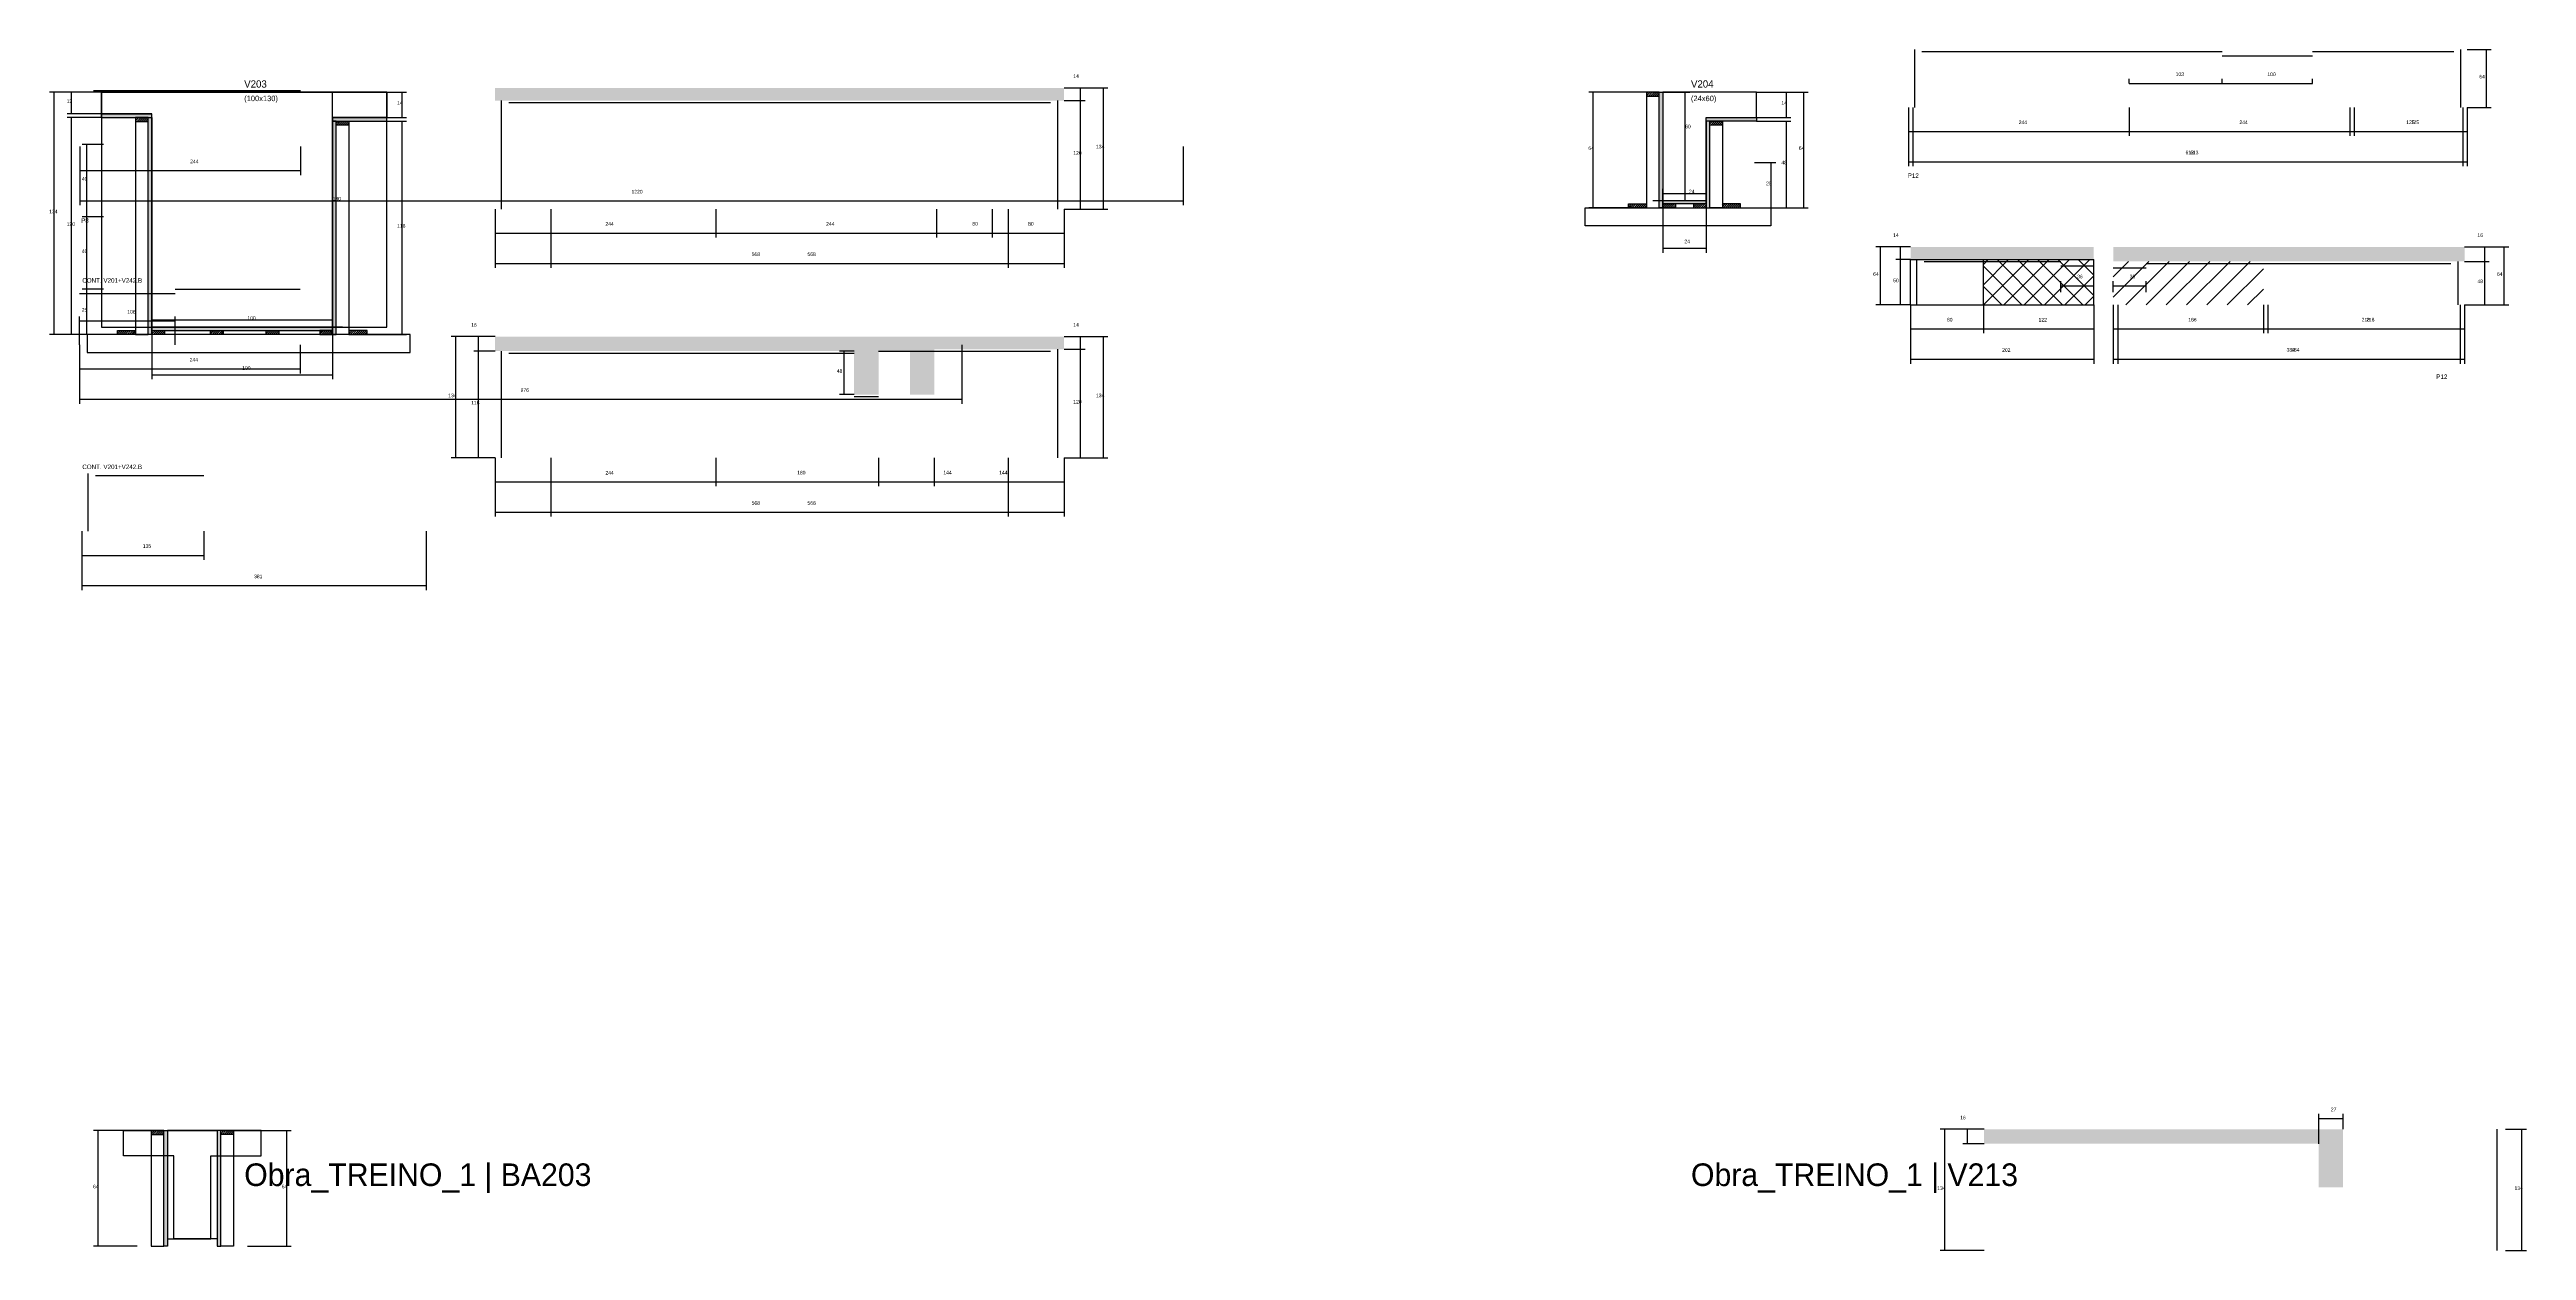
# Model space of a CAD drawing. Header units: metres. Extents: x -65046 to 21926, y -45195 to 1016.
# Drawn here: x 10985 to 13724, y -12281 to -10953 of the extents above; entities that cross this region are included whole.
import ezdxf

# ---------------------------------------------------------------- set-up
doc = ezdxf.new("R2010")
doc.units = ezdxf.units.M
for name, color, linetype in [('CONCRETO', 251, 'Continuous'), ('COTA', 241, 'Continuous'), ('Hachura', 253, 'Continuous'), ('LABEL_ID', 3, 'Continuous'), ('Madeira', 126, 'Continuous'), ('NOMENCLATURA', 7, 'Continuous'), ('Painéis', 200, 'Continuous'), ('REAPROVEITAMENTO', 251, 'Continuous'), ('SARR_2.2x7', 40, 'Continuous'), ('Texto Seção', 7, 'Continuous')]:
    doc.layers.add(name, color=color, linetype=linetype)

msp = doc.modelspace()

# ---------------------------------------------------------------- hatches: boundary and pattern name
at = {"layer": 'COTA'}
h = msp.add_hatch(dxfattribs=at)
h.set_pattern_fill('AR-CONC', scale=0.03)
h.paths.add_polyline_path([(12045, -10995.3), (12045, -11009.3), (12045, -11009.3), (11477.5, -11009.3), (11477.5, -11009.3), (11477.5, -10995.3), (11477.5, -10995.3), (12045, -10995.3)])
h = msp.add_hatch(dxfattribs=at)
h.set_pattern_fill('AR-CONC', scale=0.03)
h.paths.add_polyline_path([(12106.7, -10995.3), (12106.7, -11009.3), (12106.7, -11009.3), (11539.2, -11009.3), (11539.2, -11009.3), (11539.2, -10995.3), (11539.2, -10995.3), (12106.7, -10995.3)])
h = msp.add_hatch(dxfattribs=at)
h.set_pattern_fill('AR-CONC', scale=0.03)
h.paths.add_polyline_path([(13042.9, -11185.3), (13042.9, -11171.3), (13042.9, -11171.3), (13245.4, -11171.3), (13245.4, -11171.3), (13245.4, -11185.3), (13245.4, -11185.3), (13042.9, -11185.3)])
h = msp.add_hatch(dxfattribs=at)
h.set_pattern_fill('AR-CONC', scale=0.03)
h.paths.add_polyline_path([(13267, -11171.3), (13650.5, -11171.3), (13650.5, -11171.3), (13650.5, -11187.3), (13650.5, -11187.3), (13267, -11187.3), (13267, -11187.3), (13267, -11171.3)])
h = msp.add_hatch(dxfattribs=at)
h.set_pattern_fill('AR-CONC', scale=0.03)
h.paths.add_polyline_path([(13272, -11171.3), (13655.5, -11171.3), (13655.5, -11171.3), (13655.5, -11187.3), (13655.5, -11187.3), (13272, -11187.3), (13272, -11187.3), (13272, -11171.3)])
h = msp.add_hatch(dxfattribs=at)
h.set_pattern_fill('AR-CONC', scale=0.03)
h.paths.add_polyline_path([(11901.5, -11334.5), (11901.5, -11284.5), (11901.5, -11284.5), (12045, -11284.5), (12045, -11284.5), (12045, -11270.5), (12045, -11270.5), (11477.5, -11270.5), (11477.5, -11270.5), (11477.5, -11286.5), (11477.5, -11286.5), (11874.5, -11286.5), (11874.5, -11286.5), (11874.5, -11334.5), (11874.5, -11334.5), (11901.5, -11334.5)])
h = msp.add_hatch(dxfattribs=at)
h.set_pattern_fill('AR-CONC', scale=0.03)
h.paths.add_polyline_path([(11963.2, -11334.5), (11963.2, -11284.5), (11963.2, -11284.5), (12106.7, -11284.5), (12106.7, -11284.5), (12106.7, -11270.5), (12106.7, -11270.5), (11539.2, -11270.5), (11539.2, -11270.5), (11539.2, -11286.5), (11539.2, -11286.5), (11936.2, -11286.5), (11936.2, -11286.5), (11936.2, -11334.5), (11936.2, -11334.5), (11963.2, -11334.5)])
h = msp.add_hatch(dxfattribs=at)
h.set_pattern_fill('AR-CONC', scale=0.03)
h.paths.add_polyline_path([(13521.2, -12211.3), (13521.2, -12147.3), (13521.2, -12147.3), (13124.2, -12147.3), (13124.2, -12147.3), (13124.2, -12163.3), (13124.2, -12163.3), (13494.2, -12163.3), (13494.2, -12163.3), (13494.2, -12211.3), (13494.2, -12211.3), (13521.2, -12211.3)])
at = {"layer": 'Hachura'}
h = msp.add_hatch(dxfattribs=at)
h.set_pattern_fill('ANSI31', scale=0.5)
h.paths.add_polyline_path([(12764.8, -11004.4), (12764.8, -11000), (12764.8, -11000), (12750.8, -11000), (12750.8, -11000), (12750.8, -11004.4), (12750.8, -11004.4), (12764.8, -11004.4)])
h = msp.add_hatch(color=8, dxfattribs=at)
h.dxf.hatch_style = 1
h.paths.add_polyline_path([(12764.8, -11000), (12768.8, -11000), (12768.8, -11000), (12768.8, -11128), (12768.8, -11128), (12764.8, -11128), (12764.8, -11128), (12764.8, -11000)])
h = msp.add_hatch(color=8, dxfattribs=at)
h.dxf.hatch_style = 1
h.paths.add_polyline_path([(11097.8, -11028), (11097.8, -11024), (11097.8, -11024), (11042.2, -11024), (11042.2, -11024), (11042.2, -11028), (11042.2, -11028), (11097.8, -11028)])
h = msp.add_hatch(dxfattribs=at)
h.set_pattern_fill('ANSI31', scale=0.5)
h.paths.add_polyline_path([(11093.8, -11032.4), (11093.8, -11028), (11093.8, -11028), (11079.8, -11028), (11079.8, -11028), (11079.8, -11032.4), (11079.8, -11032.4), (11093.8, -11032.4)])
h = msp.add_hatch(color=8, dxfattribs=at)
h.dxf.hatch_style = 1
h.paths.add_polyline_path([(11093.8, -11028), (11097.8, -11028), (11097.8, -11028), (11097.8, -11268), (11097.8, -11268), (11093.8, -11268), (11093.8, -11268), (11093.8, -11028)])
h = msp.add_hatch(color=8, dxfattribs=at)
h.dxf.hatch_style = 1
h.paths.add_polyline_path([(11357.8, -11032), (11357.8, -11028), (11357.8, -11028), (11297.8, -11028), (11297.8, -11028), (11297.8, -11032), (11297.8, -11032), (11357.8, -11032)])
h = msp.add_hatch(color=8, dxfattribs=at)
h.dxf.hatch_style = 1
h.paths.add_polyline_path([(11301.8, -11032), (11297.8, -11032), (11297.8, -11032), (11297.8, -11268), (11297.8, -11268), (11301.8, -11268), (11301.8, -11268), (11301.8, -11032)])
h = msp.add_hatch(dxfattribs=at)
h.set_pattern_fill('ANSI31', scale=0.5)
h.paths.add_polyline_path([(11301.8, -11036.4), (11301.8, -11032), (11301.8, -11032), (11315.8, -11032), (11315.8, -11032), (11315.8, -11036.4), (11315.8, -11036.4), (11301.8, -11036.4)])
h = msp.add_hatch(color=8, dxfattribs=at)
h.dxf.hatch_style = 1
h.paths.add_polyline_path([(12820.8, -11028), (12816.8, -11028), (12816.8, -11028), (12816.8, -11128), (12816.8, -11128), (12820.8, -11128), (12820.8, -11128), (12820.8, -11028)])
h = msp.add_hatch(color=8, dxfattribs=at)
h.dxf.hatch_style = 1
h.paths.add_polyline_path([(12816.8, -11032), (12816.8, -11028), (12816.8, -11028), (12872.4, -11028), (12872.4, -11028), (12872.4, -11032), (12872.4, -11032), (12816.8, -11032)])
h = msp.add_hatch(dxfattribs=at)
h.set_pattern_fill('ANSI31', scale=0.5)
h.paths.add_polyline_path([(12820.8, -11036.4), (12820.8, -11032), (12820.8, -11032), (12834.8, -11032), (12834.8, -11032), (12834.8, -11036.4), (12834.8, -11036.4), (12820.8, -11036.4)])
h = msp.add_hatch(color=8, dxfattribs=at)
h.dxf.hatch_style = 1
h.paths.add_polyline_path([(12768.8, -11123.6), (12768.8, -11120), (12768.8, -11120), (12816.8, -11120), (12816.8, -11120), (12816.8, -11123.6), (12816.8, -11123.6), (12768.8, -11123.6)])
h = msp.add_hatch(dxfattribs=at)
h.set_pattern_fill('ANSI31', scale=0.5)
h.paths.add_polyline_path([(12730.8, -11128), (12730.8, -11123.6), (12730.8, -11123.6), (12750.8, -11123.6), (12750.8, -11123.6), (12750.8, -11128), (12750.8, -11128), (12730.8, -11128)])
h = msp.add_hatch(dxfattribs=at)
h.set_pattern_fill('ANSI31', scale=0.5)
h.paths.add_polyline_path([(12768.8, -11128), (12768.8, -11123.6), (12768.8, -11123.6), (12782.8, -11123.6), (12782.8, -11123.6), (12782.8, -11128), (12782.8, -11128), (12768.8, -11128)])
h = msp.add_hatch(dxfattribs=at)
h.set_pattern_fill('ANSI31', scale=0.5)
h.paths.add_polyline_path([(12816.8, -11128), (12816.8, -11123.6), (12816.8, -11123.6), (12802.8, -11123.6), (12802.8, -11123.6), (12802.8, -11128), (12802.8, -11128), (12816.8, -11128)])
h = msp.add_hatch(dxfattribs=at)
h.set_pattern_fill('ANSI31', scale=0.5)
h.paths.add_polyline_path([(12854.8, -11128), (12854.8, -11123.6), (12854.8, -11123.6), (12834.8, -11123.6), (12834.8, -11123.6), (12834.8, -11128), (12834.8, -11128), (12854.8, -11128)])
h = msp.add_hatch(dxfattribs=at)
h.set_pattern_fill('ANSI31', scale=0.5)
h.paths.add_polyline_path([(11059.8, -11268), (11059.8, -11263.6), (11059.8, -11263.6), (11079.8, -11263.6), (11079.8, -11263.6), (11079.8, -11268), (11079.8, -11268), (11059.8, -11268)])
h = msp.add_hatch(color=8, dxfattribs=at)
h.dxf.hatch_style = 1
h.paths.add_polyline_path([(11297.8, -11263.6), (11297.8, -11260), (11297.8, -11260), (11097.8, -11260), (11097.8, -11260), (11097.8, -11263.6), (11097.8, -11263.6), (11297.8, -11263.6)])
h = msp.add_hatch(dxfattribs=at)
h.set_pattern_fill('ANSI31', scale=0.5)
h.paths.add_polyline_path([(11097.8, -11268), (11097.8, -11263.6), (11097.8, -11263.6), (11111.8, -11263.6), (11111.8, -11263.6), (11111.8, -11268), (11111.8, -11268), (11097.8, -11268)])
h = msp.add_hatch(dxfattribs=at)
h.set_pattern_fill('ANSI31', scale=0.5)
h.paths.add_polyline_path([(11162.9, -11268), (11162.9, -11263.6), (11162.9, -11263.6), (11176.9, -11263.6), (11176.9, -11263.6), (11176.9, -11268), (11176.9, -11268), (11162.9, -11268)])
h = msp.add_hatch(dxfattribs=at)
h.set_pattern_fill('ANSI31', scale=0.5)
h.paths.add_polyline_path([(11224.2, -11268), (11224.2, -11263.6), (11224.2, -11263.6), (11238.2, -11263.6), (11238.2, -11263.6), (11238.2, -11268), (11238.2, -11268), (11224.2, -11268)])
h = msp.add_hatch(dxfattribs=at)
h.set_pattern_fill('ANSI31', scale=0.5)
h.paths.add_polyline_path([(11297.8, -11268), (11297.8, -11263.6), (11297.8, -11263.6), (11283.8, -11263.6), (11283.8, -11263.6), (11283.8, -11268), (11283.8, -11268), (11297.8, -11268)])
h = msp.add_hatch(dxfattribs=at)
h.set_pattern_fill('ANSI31', scale=0.5)
h.paths.add_polyline_path([(11335.8, -11268), (11335.8, -11263.6), (11335.8, -11263.6), (11315.8, -11263.6), (11315.8, -11263.6), (11315.8, -11268), (11315.8, -11268), (11335.8, -11268)])
h = msp.add_hatch(dxfattribs=at)
h.set_pattern_fill('ANSI31', scale=0.5)
h.paths.add_polyline_path([(11111.2, -12153), (11111.2, -12148.6), (11111.2, -12148.6), (11097.2, -12148.6), (11097.2, -12148.6), (11097.2, -12153), (11097.2, -12153), (11111.2, -12153)])
h = msp.add_hatch(color=8, dxfattribs=at)
h.dxf.hatch_style = 1
h.paths.add_polyline_path([(11111.2, -12148.6), (11115.2, -12148.6), (11115.2, -12148.6), (11115.2, -12276.6), (11115.2, -12276.6), (11111.2, -12276.6), (11111.2, -12276.6), (11111.2, -12148.6)])
h = msp.add_hatch(color=8, dxfattribs=at)
h.dxf.hatch_style = 1
h.paths.add_polyline_path([(11174.1, -12148.6), (11170.1, -12148.6), (11170.1, -12148.6), (11170.1, -12276.6), (11170.1, -12276.6), (11174.1, -12276.6), (11174.1, -12276.6), (11174.1, -12148.6)])
h = msp.add_hatch(dxfattribs=at)
h.set_pattern_fill('ANSI31', scale=0.5)
h.paths.add_polyline_path([(11174.1, -12153), (11174.1, -12148.6), (11174.1, -12148.6), (11188.1, -12148.6), (11188.1, -12148.6), (11188.1, -12153), (11188.1, -12153), (11174.1, -12153)])
at = {"layer": 'REAPROVEITAMENTO'}
h = msp.add_hatch(dxfattribs=at)
h.set_pattern_fill('ANSI37', scale=5)
h.paths.add_polyline_path([(13123.4, -11185.3), (13123.4, -11235.3), (13123.4, -11235.3), (13245.4, -11235.3), (13245.4, -11235.3), (13245.4, -11185.3), (13245.4, -11185.3), (13123.4, -11185.3)])
h = msp.add_hatch(dxfattribs=at)
h.set_pattern_fill('ANSI31', scale=5)
h.paths.add_polyline_path([(13267, -11187.3), (13267, -11235.3), (13267, -11235.3), (13433, -11235.3), (13433, -11235.3), (13433, -11187.3), (13433, -11187.3), (13267, -11187.3)])

# ---------------------------------------------------------------- linework, layer by layer
at = {"layer": 'CONCRETO'}
for points in [[(11042.2, -11024), (11042.2, -11000), (11357.8, -11000), (11357.8, -11028), (11297.8, -11028), (11297.8, -11260), (11097.8, -11260), (11097.8, -11024)], [(11042.2, -11260), (11357.8, -11260), (11357.8, -11000), (11042.2, -11000)], [(12872.4, -11028), (12872.4, -11000), (12768.8, -11000), (12768.8, -11028), (12768.8, -11028), (12768.8, -11120), (12816.8, -11120), (12816.8, -11028)], [(11066.5, -12176.6), (11066.5, -12148.6), (11170.1, -12148.6), (11170.1, -12176.6), (11170.1, -12176.6), (11170.1, -12268.6), (11122.1, -12268.6), (11122.1, -12176.6)], [(11218.8, -12176.6), (11218.8, -12148.6), (11115.2, -12148.6), (11115.2, -12176.6), (11115.2, -12176.6), (11115.2, -12268.6), (11163.2, -12268.6), (11163.2, -12176.6)]]:
    msp.add_lwpolyline(points, close=True, dxfattribs=at)
at = {"layer": 'COTA'}
for p, q in [((11042.2, -11000), (10984.8, -11000)), ((10989.8, -11268), (10989.8, -11000)), ((11042.2, -11000), (11004.1, -11000)), ((11009.1, -11024), (11009.1, -11000)), ((11308.8, -11000), (11292.8, -11000)), ((11297.8, -11260), (11297.8, -11000)), ((11357.8, -11000), (11379.6, -11000)), ((11374.6, -11028), (11374.6, -11000)), ((12750.8, -11000), (12687, -11000)), ((12692, -11128), (12692, -11000)), ((12757.8, -11000), (12798.6, -11000)), ((12793.6, -11120), (12793.6, -11000)), ((12872.4, -11000), (12929.8, -11000)), ((12872.4, -11000), (12910.5, -11000)), ((12905.5, -11028), (12905.5, -11000)), ((12924.8, -11128), (12924.8, -11000)), ((11042.2, -11024), (11004.1, -11024)), ((11042.2, -11028), (11004.1, -11028)), ((11009.1, -11268), (11009.1, -11028)), ((11357.8, -11028), (11379.6, -11028)), ((11357.8, -11032), (11379.6, -11032)), ((11374.6, -11268), (11374.6, -11032)), ((12872.4, -11028), (12910.5, -11028)), ((12872.4, -11032), (12910.5, -11032)), ((12905.5, -11128), (12905.5, -11032)), ((13040.5, -11016.9), (13040.5, -11048.5)), ((13040.5, -11016.9), (13040.5, -11082)), ((13045.5, -11016.9), (13045.5, -11082)), ((13284.5, -11016.9), (13284.5, -11048.5)), ((13284.5, -11016.9), (13284.5, -11048.5)), ((13528.5, -11016.9), (13528.5, -11048.5)), ((13528.5, -11016.9), (13528.5, -11048.5)), ((13533.5, -11016.9), (13533.5, -11048.5)), ((13653.5, -11016.9), (13653.5, -11048.5)), ((13653.5, -11016.9), (13653.5, -11082)), ((13658.5, -11016.9), (13658.5, -11048.5)), ((13658.5, -11016.9), (13658.5, -11082)), ((11018.3, -11060.2), (11018.3, -11091.7)), ((11018.3, -11060.2), (11018.3, -11125.2)), ((11044.5, -11058), (11020.9, -11058)), ((11025.9, -11138), (11025.9, -11058)), ((11262.3, -11060.2), (11262.3, -11091.7)), ((12238.3, -11060.2), (12238.3, -11125.2)), ((13040.5, -11043.5), (13284.5, -11043.5)), ((13284.5, -11043.5), (13528.5, -11043.5)), ((13528.5, -11043.5), (13653.5, -11043.5)), ((13533.5, -11043.5), (13658.5, -11043.5)), ((11018.3, -11086.7), (11262.3, -11086.7)), ((12870.1, -11078), (12893.7, -11078)), ((12888.7, -11128), (12888.7, -11078)), ((13040.5, -11077), (13653.5, -11077)), ((13045.5, -11077), (13658.5, -11077)), ((11018.3, -11120.2), (12238.3, -11120.2)), ((12757.8, -11120), (12798.6, -11120)), ((12768.8, -11128), (12768.8, -11107)), ((12768.8, -11112), (12816.8, -11112)), ((12816.8, -11128), (12816.8, -11107)), ((11044.5, -11138), (11020.9, -11138)), ((11044.5, -11138), (11020.9, -11138)), ((11025.9, -11218), (11025.9, -11138)), ((11477.5, -11129.3), (11477.5, -11160.9)), ((11477.5, -11129.3), (11477.5, -11194.4)), ((11539.2, -11129.3), (11539.2, -11194.4)), ((11721.5, -11129.3), (11721.5, -11160.9)), ((11721.5, -11129.3), (11721.5, -11160.9)), ((11965.5, -11129.3), (11965.5, -11160.9)), ((11965.5, -11129.3), (11965.5, -11160.9)), ((12027.2, -11129.3), (12027.2, -11160.9)), ((12045, -11129.3), (12045, -11160.9)), ((12045, -11129.3), (12045, -11194.4)), ((12106.7, -11129.3), (12106.7, -11160.9)), ((12106.7, -11129.3), (12106.7, -11194.4)), ((12735.2, -11128), (12687, -11128)), ((12768.8, -11128), (12768.8, -11177.7)), ((12816.8, -11128), (12816.8, -11177.7)), ((12850.4, -11128), (12929.8, -11128)), ((12850.4, -11128), (12910.5, -11128)), ((12870.1, -11128), (12893.7, -11128)), ((11477.5, -11155.9), (11721.5, -11155.9)), ((11721.5, -11155.9), (11965.5, -11155.9)), ((11965.5, -11155.9), (12045, -11155.9)), ((12027.2, -11155.9), (12106.7, -11155.9)), ((12768.8, -11172.7), (12816.8, -11172.7)), ((13655.5, -11171.3), (13704.5, -11171.3)), ((13699.5, -11235.3), (13699.5, -11171.3)), ((11477.5, -11189.4), (12045, -11189.4)), ((11539.2, -11189.4), (12106.7, -11189.4)), ((13655.5, -11187.3), (13682.9, -11187.3)), ((13677.9, -11235.3), (13677.9, -11187.3)), ((11044.5, -11218), (11020.9, -11218)), ((11044.5, -11218), (11020.9, -11218)), ((11025.9, -11268), (11025.9, -11218)), ((13208.9, -11221.3), (13208.9, -11209.3)), ((13208.9, -11214.3), (13245.4, -11214.3)), ((13245.4, -11221.3), (13245.4, -11209.3)), ((13267, -11221.3), (13267, -11209.3)), ((13267, -11214.3), (13303.5, -11214.3)), ((13303.5, -11221.3), (13303.5, -11209.3)), ((11097.8, -11268), (11097.8, -11247)), ((11097.8, -11252), (11297.8, -11252)), ((11297.8, -11268), (11297.8, -11247)), ((13042.9, -11235.3), (13042.9, -11266.8)), ((13042.9, -11235.3), (13042.9, -11300.4)), ((13123.4, -11235.3), (13123.4, -11266.8)), ((13123.4, -11235.3), (13123.4, -11266.8)), ((13245.4, -11235.3), (13245.4, -11266.8)), ((13245.4, -11235.3), (13245.4, -11300.4)), ((13267, -11235.3), (13267, -11266.8)), ((13267, -11235.3), (13267, -11300.4)), ((13272, -11235.3), (13272, -11300.4)), ((13433, -11235.3), (13433, -11266.8)), ((13433, -11235.3), (13433, -11266.8)), ((13438, -11235.3), (13438, -11266.8)), ((13650.5, -11235.3), (13650.5, -11266.8)), ((13650.5, -11235.3), (13650.5, -11300.4)), ((13655.5, -11235.3), (13655.5, -11266.8)), ((13655.5, -11235.3), (13655.5, -11300.4)), ((13655.5, -11235.3), (13704.5, -11235.3)), ((13655.5, -11235.3), (13682.9, -11235.3)), ((11064.2, -11268), (10984.8, -11268)), ((11064.2, -11268), (11004.1, -11268)), ((11017.7, -11279.7), (11017.7, -11311.2)), ((11017.7, -11279.7), (11017.7, -11344.7)), ((11044.5, -11268), (11020.9, -11268)), ((11097.8, -11268), (11097.8, -11317.7)), ((11261.7, -11279.7), (11261.7, -11311.2)), ((11308.8, -11260), (11292.8, -11260)), ((11297.8, -11268), (11297.8, -11317.7)), ((11331.4, -11268), (11379.6, -11268)), ((11993.7, -11279.7), (11993.7, -11344.7)), ((13042.9, -11261.8), (13123.4, -11261.8)), ((13123.4, -11261.8), (13245.4, -11261.8)), ((13267, -11261.8), (13433, -11261.8)), ((13433, -11261.8), (13650.5, -11261.8)), ((13438, -11261.8), (13655.5, -11261.8)), ((11017.7, -11306.2), (11261.7, -11306.2)), ((11097.8, -11312.7), (11297.8, -11312.7)), ((13042.9, -11295.4), (13245.4, -11295.4)), ((13267, -11295.4), (13650.5, -11295.4)), ((13272, -11295.4), (13655.5, -11295.4)), ((11017.7, -11339.7), (11993.7, -11339.7)), ((11477.5, -11404.5), (11477.5, -11436)), ((11477.5, -11404.5), (11477.5, -11469.6)), ((11539.2, -11404.5), (11539.2, -11469.6)), ((11721.5, -11404.5), (11721.5, -11436)), ((11721.5, -11404.5), (11721.5, -11436)), ((11901.5, -11404.5), (11901.5, -11436)), ((11901.5, -11404.5), (11901.5, -11436)), ((11963.2, -11404.5), (11963.2, -11436)), ((12045, -11404.5), (12045, -11436)), ((12045, -11404.5), (12045, -11469.6)), ((12106.7, -11404.5), (12106.7, -11436)), ((12106.7, -11404.5), (12106.7, -11469.6)), ((11477.5, -11431), (11721.5, -11431)), ((11721.5, -11431), (11901.5, -11431)), ((11901.5, -11431), (12045, -11431)), ((11963.2, -11431), (12106.7, -11431)), ((11477.5, -11464.6), (12045, -11464.6)), ((11539.2, -11464.6), (12106.7, -11464.6)), ((11020.4, -11485.8), (11020.4, -11517.4)), ((11020.4, -11485.8), (11020.4, -11550.9)), ((11155.4, -11485.8), (11155.4, -11517.4)), ((11401.4, -11485.8), (11401.4, -11550.9)), ((11020.4, -11512.4), (11155.4, -11512.4)), ((11020.4, -11545.9), (11401.4, -11545.9)), ((13494.2, -12163.3), (13494.2, -12130.3)), ((13521.2, -12147.3), (13521.2, -12130.3)), ((11097.2, -12148.6), (11033.4, -12148.6)), ((11038.4, -12276.6), (11038.4, -12148.6)), ((11188.1, -12148.6), (11252, -12148.6)), ((11247, -12276.6), (11247, -12148.6)), ((13494.2, -12135.3), (13521.2, -12135.3)), ((11081.6, -12276.6), (11033.4, -12276.6)), ((11203.7, -12276.6), (11252, -12276.6))]:
    msp.add_line(p, q, dxfattribs=at)
at = {"layer": 'Madeira'}
for points in [[(12764.8, -11004.4), (12764.8, -11000), (12750.8, -11000), (12750.8, -11004.4)], [(12764.8, -11000), (12750.8, -11000), (12750.8, -11128), (12764.8, -11128)], [(11093.8, -11032.4), (11093.8, -11028), (11079.8, -11028), (11079.8, -11032.4)], [(11093.8, -11028), (11079.8, -11028), (11079.8, -11268), (11093.8, -11268)], [(11301.8, -11036.4), (11301.8, -11032), (11315.8, -11032), (11315.8, -11036.4)], [(11301.8, -11032), (11315.8, -11032), (11315.8, -11268), (11301.8, -11268)], [(12820.8, -11036.4), (12820.8, -11032), (12834.8, -11032), (12834.8, -11036.4)], [(12820.8, -11032), (12834.8, -11032), (12834.8, -11128), (12820.8, -11128)], [(12888.3, -11148), (12683.1, -11148), (12683.1, -11128), (12888.3, -11128)], [(12730.8, -11128), (12730.8, -11123.6), (12750.8, -11123.6), (12750.8, -11128)], [(12768.8, -11128), (12768.8, -11123.6), (12782.8, -11123.6), (12782.8, -11128)], [(12816.8, -11128), (12816.8, -11123.6), (12802.8, -11123.6), (12802.8, -11128)], [(12854.8, -11128), (12854.8, -11123.6), (12834.8, -11123.6), (12834.8, -11128)], [(11026.3, -11288), (11383.5, -11288), (11383.5, -11268), (11026.3, -11268)], [(11059.8, -11268), (11059.8, -11263.6), (11079.8, -11263.6), (11079.8, -11268)], [(11097.8, -11268), (11097.8, -11263.6), (11111.8, -11263.6), (11111.8, -11268)], [(11162.9, -11268), (11162.9, -11263.6), (11176.9, -11263.6), (11176.9, -11268)], [(11224.2, -11268), (11224.2, -11263.6), (11238.2, -11263.6), (11238.2, -11268)], [(11297.8, -11268), (11297.8, -11263.6), (11283.8, -11263.6), (11283.8, -11268)], [(11335.8, -11268), (11335.8, -11263.6), (11315.8, -11263.6), (11315.8, -11268)], [(11111.2, -12153), (11111.2, -12148.6), (11097.2, -12148.6), (11097.2, -12153)], [(11111.2, -12148.6), (11097.2, -12148.6), (11097.2, -12276.6), (11111.2, -12276.6)], [(11174.1, -12153), (11174.1, -12148.6), (11188.1, -12148.6), (11188.1, -12153)], [(11174.1, -12148.6), (11188.1, -12148.6), (11188.1, -12276.6), (11174.1, -12276.6)]]:
    msp.add_lwpolyline(points, close=True, dxfattribs=at)
at = {"layer": 'Painéis'}
for p, q in [((13658.5, -10952.9), (13684.9, -10952.9)), ((13679.9, -11016.9), (13679.9, -10952.9)), ((12106.7, -10995.3), (12130, -10995.3)), ((12106.7, -10995.3), (12155.2, -10995.3)), ((12106.7, -11009.3), (12130, -11009.3)), ((12106.7, -11009.3), (12130, -11009.3)), ((12125, -11009.3), (12125, -10995.3)), ((12125, -11129.3), (12125, -11009.3)), ((12150.2, -11129.3), (12150.2, -10995.3)), ((13284.5, -10990.4), (13284.5, -10985.4)), ((13284.5, -10990.4), (13387.5, -10990.4)), ((13387.5, -10990.4), (13387.5, -10985.4)), ((13387.5, -10990.4), (13387.5, -10985.4)), ((13387.5, -10990.4), (13487.5, -10990.4)), ((13487.5, -10990.4), (13487.5, -10985.4)), ((11042.2, -11024), (11097.8, -11024)), ((11042.2, -11028), (11042.2, -11024)), ((11097.8, -11028), (11097.8, -11024)), ((11097.8, -11268), (11097.8, -11028)), ((11097.8, -11268), (11097.8, -11028)), ((11297.8, -11028), (11357.8, -11028)), ((11297.8, -11268), (11297.8, -11032)), ((12816.8, -11028), (12872.4, -11028)), ((13658.5, -11016.9), (13684.9, -11016.9)), ((12768.8, -11120), (12816.8, -11120)), ((12106.7, -11129.3), (12130, -11129.3)), ((12106.7, -11129.3), (12155.2, -11129.3)), ((13042.9, -11171.3), (13004.6, -11171.3)), ((13009.6, -11235.3), (13009.6, -11171.3)), ((13042.9, -11171.3), (13026.7, -11171.3)), ((13031.7, -11185.3), (13031.7, -11171.3)), ((13655.5, -11171.3), (13682.9, -11171.3)), ((13677.9, -11187.3), (13677.9, -11171.3)), ((13042.9, -11185.3), (13026.7, -11185.3)), ((13042.9, -11185.3), (13026.7, -11185.3)), ((13031.7, -11235.3), (13031.7, -11185.3)), ((13042.9, -11185.3), (13245.4, -11185.3)), ((13042.9, -11235.3), (13042.9, -11185.3)), ((13123.4, -11235.3), (13123.4, -11185.3)), ((13245.4, -11235.3), (13245.4, -11185.3)), ((13655.5, -11187.3), (13682.9, -11187.3)), ((11017.7, -11279.7), (11017.7, -11248.1)), ((11017.7, -11253.1), (11123.7, -11253.1)), ((11123.7, -11279.7), (11123.7, -11248.1)), ((13042.9, -11235.3), (13004.6, -11235.3)), ((13042.9, -11235.3), (13026.7, -11235.3)), ((13042.9, -11235.3), (13245.4, -11235.3)), ((11097.8, -11260), (11297.8, -11260)), ((11097.8, -11263.6), (11097.8, -11260)), ((11297.8, -11263.6), (11297.8, -11260)), ((11477.5, -11270.5), (11428.9, -11270.5)), ((11433.9, -11404.5), (11433.9, -11270.5)), ((11477.5, -11270.5), (11454.1, -11270.5)), ((11459.1, -11286.5), (11459.1, -11270.5)), ((12106.7, -11270.5), (12130, -11270.5)), ((12106.7, -11270.5), (12155.2, -11270.5)), ((12106.7, -11284.5), (12130, -11284.5)), ((12106.7, -11284.5), (12130, -11284.5)), ((12125, -11284.5), (12125, -11270.5)), ((12125, -11404.5), (12125, -11284.5)), ((12150.2, -11404.5), (12150.2, -11270.5)), ((11477.5, -11286.5), (11454.1, -11286.5)), ((11477.5, -11286.5), (11454.1, -11286.5)), ((11459.1, -11404.5), (11459.1, -11286.5)), ((11874.5, -11286.5), (11858.4, -11286.5)), ((11863.4, -11334.5), (11863.4, -11286.5)), ((11874.5, -11334.5), (11858.4, -11334.5)), ((11477.5, -11404.5), (11428.9, -11404.5)), ((11477.5, -11404.5), (11454.1, -11404.5)), ((12106.7, -11404.5), (12130, -11404.5)), ((12106.7, -11404.5), (12155.2, -11404.5)), ((13124.2, -12147.3), (13075.6, -12147.3)), ((13080.6, -12281.3), (13080.6, -12147.3)), ((13124.2, -12147.3), (13100.8, -12147.3)), ((13105.8, -12163.3), (13105.8, -12147.3)), ((13700.7, -12147.3), (13724, -12147.3)), ((13719, -12281.3), (13719, -12147.3)), ((13124.2, -12163.3), (13100.8, -12163.3)), ((13124.2, -12281.3), (13075.6, -12281.3)), ((13700.7, -12281.3), (13724, -12281.3))]:
    msp.add_line(p, q, dxfattribs=at)
for points in [[(12764.8, -11000), (12768.8, -11000), (12768.8, -11128), (12764.8, -11128)], [(11097.8, -11028), (11097.8, -11024), (11042.2, -11024), (11042.2, -11028)], [(11093.8, -11028), (11097.8, -11028), (11097.8, -11268), (11093.8, -11268)], [(11357.8, -11032), (11357.8, -11028), (11297.8, -11028), (11297.8, -11032)], [(11301.8, -11032), (11297.8, -11032), (11297.8, -11268), (11301.8, -11268)], [(12816.8, -11032), (12816.8, -11028), (12872.4, -11028), (12872.4, -11032)], [(12820.8, -11032), (12816.8, -11032), (12816.8, -11128), (12820.8, -11128)], [(12768.8, -11123.6), (12768.8, -11120), (12816.8, -11120), (12816.8, -11123.6)], [(11297.8, -11263.6), (11297.8, -11260), (11097.8, -11260), (11097.8, -11263.6)], [(11111.2, -12148.6), (11115.2, -12148.6), (11115.2, -12276.6), (11111.2, -12276.6)], [(11174.1, -12148.6), (11170.1, -12148.6), (11170.1, -12276.6), (11174.1, -12276.6)]]:
    msp.add_lwpolyline(points, close=True, dxfattribs=at)
at = {"layer": 'SARR_2.2x7'}
for p, q in [((13047.5, -11016.9), (13047.5, -10952.9)), ((13055.5, -10955.1), (13284.5, -10955.1)), ((13284.5, -10955.1), (13387.5, -10955.1)), ((13487.5, -10955.1), (13528.5, -10955.1)), ((13528.5, -10955.1), (13638.5, -10955.1)), ((13533.5, -10955.1), (13643.5, -10955.1)), ((13651.5, -11016.9), (13651.5, -10952.9)), ((13387.5, -10959.9), (13487.5, -10959.9)), ((11033.3, -10998.4), (11262.3, -10998.4)), ((11484.5, -11129.3), (11484.5, -11009.3)), ((11492.5, -11011.5), (11721.5, -11011.5)), ((11721.5, -11011.5), (12030, -11011.5)), ((11783.2, -11011.5), (12091.7, -11011.5)), ((12099.7, -11129.3), (12099.7, -11009.3)), ((13049.9, -11235.3), (13049.9, -11185.3)), ((13057.9, -11187.5), (13123.4, -11187.5)), ((13123.4, -11187.5), (13208.9, -11187.5)), ((13208.9, -11192.3), (13245.4, -11192.3)), ((13267, -11194.3), (13303.5, -11194.3)), ((13303.5, -11189.5), (13433, -11189.5)), ((13433, -11189.5), (13635.5, -11189.5)), ((13438, -11189.5), (13640.5, -11189.5)), ((13648.5, -11235.3), (13648.5, -11187.3)), ((11017.7, -11222.7), (11123.7, -11222.7)), ((11123.7, -11217.9), (11261.7, -11217.9)), ((12099.7, -11404.5), (12099.7, -11284.5)), ((11484.5, -11404.5), (11484.5, -11286.5)), ((11492.5, -11288.7), (11721.5, -11288.7)), ((11721.5, -11288.7), (11874.5, -11288.7)), ((11901.5, -11286.7), (12030, -11286.7)), ((11963.2, -11286.7), (12091.7, -11286.7)), ((11874.5, -11336.7), (11901.5, -11336.7)), ((11027.4, -11485.8), (11027.4, -11421.8)), ((11035.4, -11424), (11155.4, -11424)), ((13691.7, -12281.3), (13691.7, -12147.3))]:
    msp.add_line(p, q, dxfattribs=at)

# ---------------------------------------------------------------- texts
at = {"layer": 'COTA'}
for s, p in [('12', (11003.6, -11012)), ('14', (11369.1, -11014)), ('14', (12900, -11014)), ('60', (12793.6, -11040)), ('244', (13162.5, -11035.4)), ('244', (13406.5, -11035.4)), ('125', (13591, -11035.4)), ('125', (13596, -11035.4)), ('64', (12686.5, -11064)), ('64', (12919.3, -11064)), ('613', (13347, -11068.8)), ('613', (13352, -11068.8)), ('40', (11020.4, -11098)), ('244', (11140.3, -11078.6)), ('48', (12900, -11080)), ('130', (11297.8, -11119.9)), ('1220', (11628.3, -11112.1)), ('24', (12797.8, -11112)), ('25', (12883.2, -11103)), ('134', (10984.3, -11134)), ('120', (11003.6, -11148)), ('118', (11369.1, -11150)), ('244', (11599.5, -11147.8)), ('244', (11843.5, -11147.8)), ('80', (12005.2, -11147.7)), ('80', (12066.9, -11147.7)), ('40', (11020.4, -11178)), ('24', (12792.8, -11167.2)), ('568', (11761.2, -11181.3)), ('568', (11822.9, -11181.3)), ('36', (13227.1, -11206)), ('36', (13285.2, -11206)), ('64', (13691.4, -11203.3)), ('48', (13669.8, -11211.3)), ('25', (11020.4, -11243)), ('100', (11203.5, -11252)), ('80', (13083.1, -11253.7)), ('122', (13184.4, -11253.8)), ('166', (13350, -11253.7)), ('218', (13541.7, -11253.7)), ('218', (13546.7, -11253.7)), ('202', (13144.1, -11287.3)), ('384', (13458.7, -11287.1)), ('384', (13463.7, -11287.1)), ('244', (11139.7, -11298.1)), ('100', (11197.8, -11307.2)), ('976', (11505.7, -11331.6)), ('244', (11599.5, -11423)), ('180', (11811.5, -11422.9)), ('144', (11973.2, -11422.8)), ('144', (12034.9, -11422.8)), ('568', (11761.2, -11456.5)), ('568', (11822.9, -11456.5)), ('135', (11087.9, -11504.1)), ('381', (11210.9, -11537.7)), ('27', (13507.7, -12127.3)), ('64', (11032.9, -12212.6)), ('64', (11241.5, -12212.6))]:
    msp.add_text(s, height=4, dxfattribs=at).set_placement(p)
at = {"layer": 'LABEL_ID'}
for s, p in [('Obra_TREINO_1 | BA203', (11200, -12210)), ('Obra_TREINO_1 | V213', (12800, -12210))]:
    msp.add_text(s, height=25, dxfattribs=at).set_placement(p)
at = {"layer": 'NOMENCLATURA'}
for s, p in [('P12', (13039.7, -11094.9)), ('P8', (11019.6, -11144.6)), ('P12', (13624.3, -11317.3))]:
    msp.add_text(s, height=5, dxfattribs=at).set_placement(p)
at = {"layer": 'Painéis'}
for s, p in [('14', (12116.9, -10984.3)), ('103', (13336, -10982.2)), ('100', (13437.5, -10982.3)), ('64', (13671.8, -10984.9)), ('120', (12116.9, -11069.3)), ('134', (12142, -11062.3)), ('14', (13023.6, -11160.2)), ('16', (13669.8, -11160.3)), ('64', (13001.5, -11203.3)), ('50', (13023.6, -11210.3)), ('106', (11070.7, -11245)), ('16', (11451, -11259.5)), ('14', (12116.9, -11259.4)), ('48', (11855.3, -11310.5)), ('134', (11425.7, -11337.5)), ('120', (12116.9, -11344.5)), ('134', (12142, -11337.5)), ('118', (11451, -11345.5)), ('16', (13097.7, -12136.3)), ('134', (13072.4, -12214.3)), ('134', (13710.8, -12214.3))]:
    msp.add_text(s, height=4, dxfattribs=at).set_placement(p)
at = {"layer": 'Texto Seção'}
for s, height, p in [('V203', 8, (11200, -10995)), ('(100x130)', 6, (11200, -11010)), ('V204', 8, (12800, -10995)), ('(24x60)', 6, (12800, -11010)), ('CONT. V201+V242.B', 5, (11020.9, -11210.8)), ('CONT. V201+V242.B', 5, (11020.9, -11417))]:
    msp.add_text(s, height=height, dxfattribs=at).set_placement(p)

doc.saveas('drawing.dxf')
